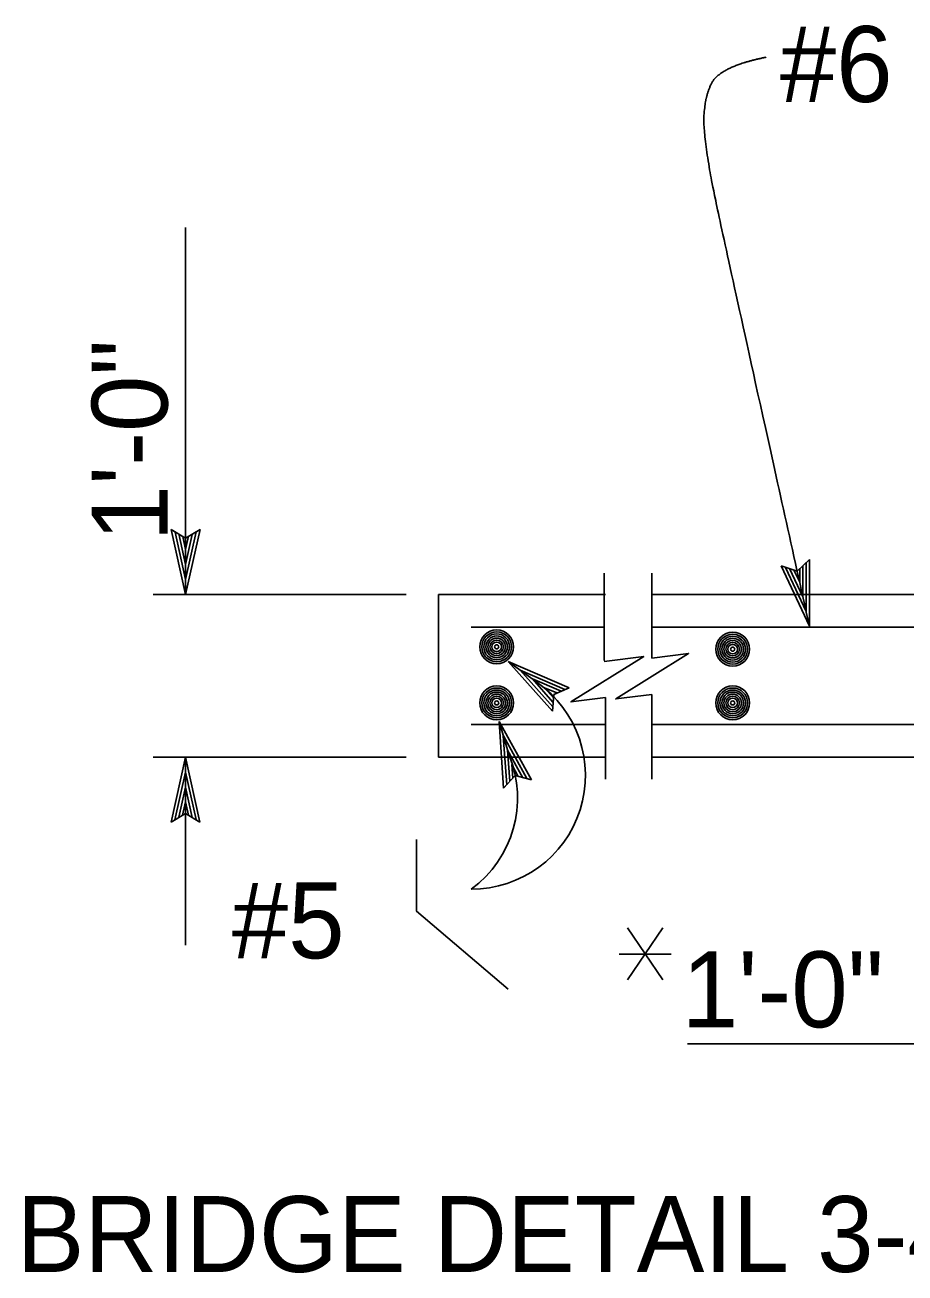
# Model space of a CAD drawing. Extents: x -1097 to -707, y 440 to 619.
# Drawn here: x -983.93 to -978.52, y 542.42 to 550.09 of the extents above; entities that cross this region are included whole.
import ezdxf

# ---------------------------------------------------------------- set-up
doc = ezdxf.new("R2010")
doc.units = 0
for name, color, linetype in [('56 Stage 3 Anno', 7, 'Continuous'), ('57 Undefined', 7, 'Continuous'), ('60 Nongeo Data', 7, 'Continuous')]:
    doc.layers.add(name, color=color, linetype=linetype)

msp = doc.modelspace()

# ---------------------------------------------------------------- linework, layer by layer
at = {"layer": '56 Stage 3 Anno'}
for p, q in [((-982.9446, 546.5889), (-982.9446, 548.8464)), ((-982.9446, 546.5889), (-983.0333, 546.9889)), ((-983.0333, 546.9889), (-983.0333, 546.9889)), ((-983.0333, 546.9889), (-982.9446, 546.9355)), ((-982.9446, 546.9355), (-982.8554, 546.9889)), ((-982.8554, 546.9889), (-982.9446, 546.5889)), ((-982.8554, 546.9889), (-982.8554, 546.9889)), ((-982.9449, 546.6816), (-983.0094, 546.9732)), ((-982.9445, 546.7731), (-982.9863, 546.9614)), ((-982.9444, 546.8651), (-982.9623, 546.9457)), ((-982.879, 546.9744), (-982.9446, 546.6809)), ((-982.903, 546.9588), (-982.9445, 546.7731)), ((-982.9261, 546.9471), (-982.9444, 546.8651)), ((-979.1074, 546.3941), (-979.2806, 546.7655)), ((-979.2806, 546.7655), (-979.2806, 546.7655)), ((-979.2806, 546.7655), (-979.1824, 546.7326)), ((-979.1824, 546.7326), (-979.1068, 546.804)), ((-979.1469, 546.7644), (-979.1472, 546.574)), ((-979.1268, 546.7848), (-979.1273, 546.484)), ((-979.1068, 546.804), (-979.1074, 546.3941)), ((-979.1068, 546.804), (-979.1068, 546.804)), ((-979.1277, 546.4846), (-979.2538, 546.7554)), ((-979.1472, 546.574), (-979.2287, 546.7488)), ((-979.167, 546.6639), (-979.2019, 546.7387)), ((-979.1669, 546.7479), (-979.167, 546.6639)), ((-981.5884, 546.5889), (-983.1446, 546.5889)), ((-982.9446, 546.5889), (-982.9446, 546.5889)), ((-979.1074, 546.3941), (-979.1074, 546.3941)), ((-980.7837, 546.0495), (-980.9609, 546.1768)), ((-980.6881, 545.8709), (-980.9609, 546.1768)), ((-980.9609, 546.1768), (-980.9609, 546.1768)), ((-980.9609, 546.1768), (-980.5843, 546.0155)), ((-980.6881, 545.8709), (-980.9609, 546.1768)), ((-980.9609, 546.1768), (-980.9609, 546.1768)), ((-980.9609, 546.1768), (-980.5843, 546.0155)), ((-980.686, 545.8986), (-980.8862, 546.1231)), ((-980.686, 545.8986), (-980.8862, 546.1231)), ((-980.8855, 546.1229), (-980.611, 546.0052)), ((-980.8855, 546.1229), (-980.611, 546.0052)), ((-980.6847, 545.9272), (-980.8114, 546.0693)), ((-980.8114, 546.0693), (-980.6341, 545.9933)), ((-980.6847, 545.9272), (-980.8114, 546.0693)), ((-980.8114, 546.0693), (-980.6341, 545.9933)), ((-980.6808, 545.9528), (-980.7366, 546.0155)), ((-980.7366, 546.0155), (-980.6608, 545.983)), ((-980.6808, 545.9528), (-980.7366, 546.0155)), ((-980.7366, 546.0155), (-980.6608, 545.983)), ((-980.5843, 546.0155), (-980.6794, 545.9746)), ((-980.5843, 546.0155), (-980.6794, 545.9746)), ((-980.5843, 546.0155), (-980.5843, 546.0155)), ((-980.5843, 546.0155), (-980.5843, 546.0155)), ((-980.6794, 545.9746), (-980.6881, 545.8709)), ((-980.6794, 545.9746), (-980.6881, 545.8709)), ((-980.6881, 545.8709), (-980.6881, 545.8709)), ((-980.6881, 545.8709), (-980.6881, 545.8709)), ((-980.9544, 545.5995), (-981.016, 545.8073)), ((-980.9879, 545.3984), (-981.016, 545.8073)), ((-981.016, 545.8073), (-981.016, 545.8073)), ((-981.016, 545.8073), (-980.8173, 545.449)), ((-980.9693, 545.419), (-980.9899, 545.7191)), ((-980.9895, 545.7185), (-980.8447, 545.4572)), ((-980.9507, 545.4407), (-980.9638, 545.6307)), ((-980.9638, 545.6307), (-980.8702, 545.462)), ((-981.5884, 545.5889), (-983.1446, 545.5889)), ((-983.0339, 545.1889), (-982.9446, 545.5889)), ((-982.9446, 544.4326), (-982.9446, 545.5889)), ((-982.9446, 545.5889), (-982.9446, 545.5889)), ((-982.9446, 545.5889), (-982.856, 545.1889)), ((-980.9319, 545.4586), (-980.9377, 545.5423)), ((-980.9377, 545.5423), (-980.8976, 545.4702)), ((-983.0103, 545.2033), (-982.9447, 545.4969)), ((-982.9444, 545.4961), (-982.8799, 545.2045)), ((-980.9175, 545.4749), (-980.9879, 545.3984)), ((-980.8173, 545.449), (-980.9175, 545.4749)), ((-982.9863, 545.2189), (-982.9448, 545.4047)), ((-982.9448, 545.4047), (-982.903, 545.2163)), ((-980.9879, 545.3984), (-980.9879, 545.3984)), ((-980.8173, 545.449), (-980.8173, 545.449)), ((-982.9632, 545.2306), (-982.9449, 545.3126)), ((-982.9449, 545.3126), (-982.927, 545.232)), ((-982.9446, 545.2422), (-983.0339, 545.1889)), ((-982.856, 545.1889), (-982.9446, 545.2422)), ((-983.0339, 545.1889), (-983.0339, 545.1889)), ((-982.856, 545.1889), (-982.856, 545.1889)), ((-978.2735, 543.8241), (-979.856, 543.8241))]:
    msp.add_line(p, q, dxfattribs=at)
for centre, radius, start, end in [((-981.1837, 545.4761), 0.6991, 269.71424, 55.10095), ((-981.5933, 545.3362), 0.691, 305.99484, 22.40054)]:
    msp.add_arc(centre, radius, start, end, dxfattribs=at)
msp.add_open_spline([(-979.1074, 546.3941), (-979.6328, 548.7631), (-979.748, 549.3248), (-979.7624, 549.62), (-979.6616, 549.836), (-979.3737, 549.8936)], degree=2, dxfattribs=at)
at = {"layer": '57 Undefined'}
for points in [[(-980.9592, 544.1607), (-981.5232, 544.6404), (-981.5232, 545.0814)], [(-980.2258, 544.219), (-980.008, 544.5382)], [(-980.2258, 544.5382), (-980.008, 544.219)], [(-980.2765, 544.3761), (-979.9573, 544.3761)]]:
    msp.add_lwpolyline(points, dxfattribs=at)
at = {"layer": '60 Nongeo Data'}
for p, q in [((-980.3705, 546.1837), (-980.3705, 546.7197)), ((-980.0761, 546.1978), (-980.0761, 546.7197)), ((-980.0761, 546.1978), (-980.0761, 546.7197)), ((-981.3884, 545.5889), (-981.3884, 546.5889)), ((-981.3884, 546.5889), (-980.362, 546.5889)), ((-980.0761, 546.5889), (-971.7038, 546.5889)), ((-981.1884, 546.3889), (-980.3728, 546.3889)), ((-980.0761, 546.3889), (-970.8218, 546.3889)), ((-980.3623, 545.453), (-980.3623, 545.9547)), ((-980.0761, 545.453), (-980.0761, 545.9739)), ((-981.1884, 545.7889), (-980.3623, 545.7889)), ((-980.0761, 545.7889), (-970.7218, 545.7889)), ((-981.3884, 545.5889), (-980.3623, 545.5889)), ((-980.0761, 545.5889), (-970.4299, 545.5889))]:
    msp.add_line(p, q, dxfattribs=at)
for points in [[(-980.0761, 545.9739), (-980.2981, 545.9461), (-979.8502, 546.2261), (-980.0761, 546.1978)], [(-980.3623, 545.9547), (-980.5745, 545.9282), (-980.1266, 546.2081), (-980.3705, 546.1776)]]:
    msp.add_lwpolyline(points, dxfattribs=at)
for centre, radius in [((-981.0308, 546.267), 0.1042), ((-981.0308, 546.267), 0.0917), ((-981.0308, 546.267), 0.0792), ((-981.0308, 546.267), 0.0667), ((-981.0308, 546.267), 0.0542), ((-981.0308, 546.267), 0.0417), ((-981.0308, 546.267), 0.0292), ((-979.579, 546.2526), 0.1042), ((-979.579, 546.2526), 0.0917), ((-979.579, 546.2526), 0.0792), ((-979.579, 546.2526), 0.0667), ((-979.579, 546.2526), 0.0542), ((-981.0308, 546.267), 0.0125), ((-979.579, 546.2526), 0.0417), ((-979.579, 546.2526), 0.0292), ((-979.579, 546.2526), 0.0125), ((-981.0308, 545.922), 0.1042), ((-981.0308, 545.922), 0.0917), ((-981.0308, 545.922), 0.0792), ((-981.0308, 545.922), 0.0667), ((-979.579, 545.922), 0.1042), ((-979.579, 545.922), 0.0917), ((-979.579, 545.922), 0.0792), ((-979.579, 545.922), 0.0667), ((-981.0308, 545.922), 0.0542), ((-981.0308, 545.922), 0.0417), ((-981.0308, 545.922), 0.0292), ((-981.0308, 545.922), 0.0125), ((-979.579, 545.922), 0.0542), ((-979.579, 545.922), 0.0417), ((-979.579, 545.922), 0.0292), ((-979.579, 545.922), 0.0125)]:
    msp.add_circle(centre, radius, dxfattribs=at)

# ---------------------------------------------------------------- texts
at = {"layer": '57 Undefined'}
for s, height, p in [('#6', 0.46667, (-979.2895, 549.6185)), ('#5', 0.46667, (-982.6606, 544.3509)), ('1\'-0"', 0.46667, (-979.8923, 543.9268)), ('BRIDGE DETAIL 3-4', 0.466667, (-983.9836, 542.4217))]:
    msp.add_text(s, height=height, dxfattribs=at).set_placement(p)
msp.add_text('1\'-0"', height=0.46667, rotation=90, dxfattribs=at).set_placement((-983.0553, 546.9146))

doc.saveas('drawing.dxf')
